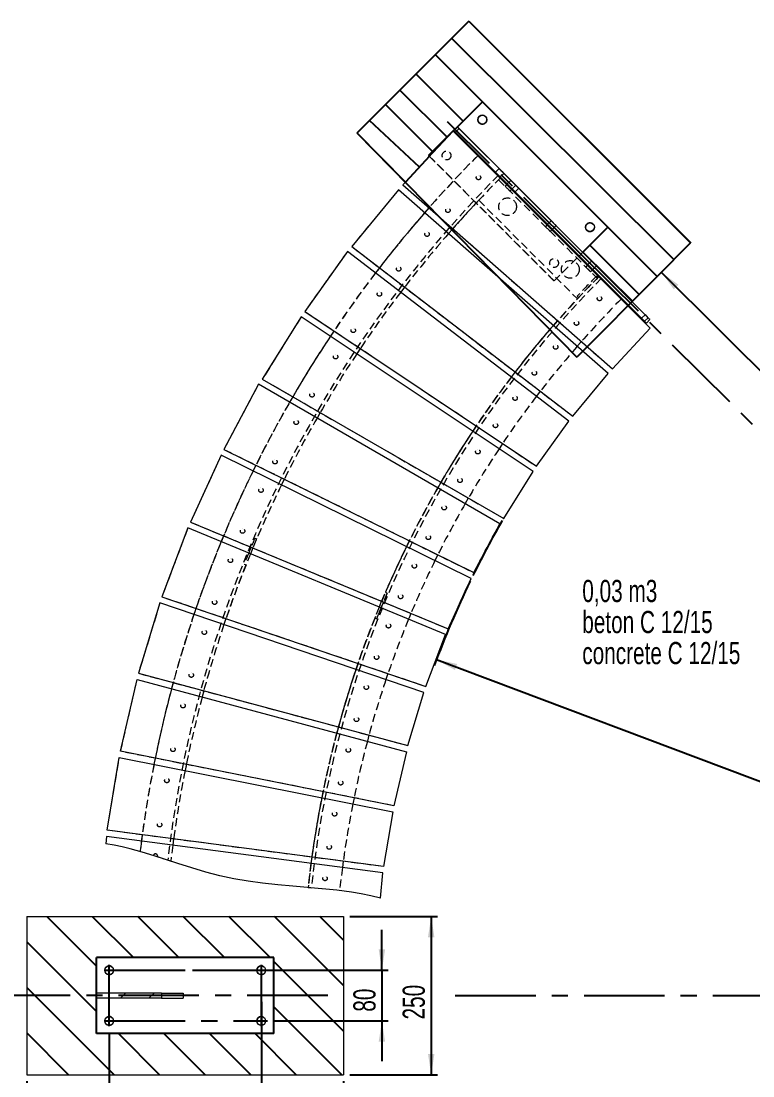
# Model space of a CAD drawing. Header units: millimetres. Extents: x 12 to 400, y 10 to 260.
# Drawn here: x 179.4 to 295, y 93.1 to 259.5 of the extents above; entities that cross this region are included whole.
import ezdxf

# ---------------------------------------------------------------- set-up
doc = ezdxf.new("R2010")
doc.units = ezdxf.units.MM
doc.linetypes.add('CENTERX2', pattern=[20.32, 12.7, -2.54, 2.54, -2.54])
doc.linetypes.add('HIDDEN', pattern=[1.905, 1.27, -0.635])
doc.layers.add('HLADINA1', color=7, linetype='Continuous')
doc.styles.add('SLDTEXTSTYLE0', font='TXT', dxfattribs={"width": 0.7})
doc.dimstyles.new('SLDDIMSTYLE0', dxfattribs={"dimtxt": 3.5, "dimasz": 3.302, "dimexe": 0, "dimexo": 0.0625, "dimgap": 0.875, "dimtad": 1, "dimdec": 0, "dimlfac": 10, "dimrnd": 1e-09, "dimzin": 12, "dimdsep": 46, "dimtxsty": 'SLDTEXTSTYLE0', "dimsah": 1, "dimcen": 0.09, "dimadec": 0, "dimazin": 3, "dimtfac": 1, "dimtofl": 0, "dimtmove": 0, "dimatfit": 3, "dimfxl": 0, "dimfrac": 2, "dimtolj": 1, "dimtzin": 12, "dimarcsym": 0})
doc.dimstyles.new('SLDDIMSTYLE1', dxfattribs={"dimtxt": 3.5, "dimasz": 3.302, "dimexe": 0, "dimexo": 0.0625, "dimgap": 0.875, "dimtad": 1, "dimlfac": 10, "dimrnd": 1e-09, "dimzin": 12, "dimdsep": 46, "dimtxsty": 'SLDTEXTSTYLE0', "dimsah": 1, "dimcen": 0.09, "dimadec": 0, "dimazin": 3, "dimtfac": 1, "dimtmove": 0, "dimatfit": 0, "dimfxl": 0, "dimfrac": 2, "dimtolj": 1, "dimtzin": 12, "dimarcsym": 0})
doc.dimstyles.new('SLDDIMSTYLE2', dxfattribs={"dimtxt": 3.5, "dimasz": 3.302, "dimexe": 0, "dimexo": 0.0625, "dimgap": 0.875, "dimtad": 1, "dimdec": 0, "dimlfac": 10, "dimrnd": 1e-09, "dimzin": 12, "dimdsep": 46, "dimtxsty": 'SLDTEXTSTYLE0', "dimsah": 1, "dimcen": 0, "dimadec": 0, "dimazin": 3, "dimtfac": 1, "dimtofl": 0, "dimtmove": 0, "dimatfit": 3, "dimfxl": 0, "dimfrac": 2, "dimtolj": 1, "dimtzin": 12, "dimarcsym": 0})
doc.dimstyles.new('SLDDIMSTYLE3', dxfattribs={"dimtxt": 3.5, "dimasz": 3.302, "dimexe": 0, "dimexo": 0.0625, "dimgap": 0.875, "dimtad": 1, "dimdec": 4, "dimlfac": 10, "dimzin": 12, "dimdsep": 46, "dimtxsty": 'SLDTEXTSTYLE0', "dimsah": 1, "dimcen": 0.09, "dimadec": 0, "dimazin": 3, "dimtfac": 1, "dimtofl": 0, "dimtmove": 0, "dimatfit": 3, "dimfxl": 0, "dimfrac": 2, "dimtolj": 1, "dimtzin": 12, "dimarcsym": 0})
doc.dimstyles.new('SLDDIMSTYLE4', dxfattribs={"dimtxt": 3.5, "dimasz": 3.302, "dimexe": 0, "dimexo": 0.0625, "dimgap": 0.875, "dimtad": 1, "dimlfac": 10, "dimrnd": 1e-09, "dimzin": 12, "dimdsep": 46, "dimtxsty": 'SLDTEXTSTYLE0', "dimsah": 1, "dimcen": 0.09, "dimadec": 0, "dimazin": 3, "dimtfac": 1, "dimtofl": 0, "dimtmove": 0, "dimatfit": 3, "dimfxl": 0, "dimfrac": 2, "dimtolj": 1, "dimtzin": 12, "dimarcsym": 0})

# ---------------------------------------------------------------- blocks, each defined once
blk = doc.blocks.new('SW_NOTE_4')
at = {"layer": 'HLADINA1', "color": 0, "char_height": 3.5, "attachment_point": 1, "style": 'SLDTEXTSTYLE0'}
for s, insert in [('0,03 m3', (0, 4.51)), ('beton C 12/15', (0, -0.39)), ('concrete C 12/15', (0, -5.29))]:
    blk.add_mtext(s, dxfattribs=dict(at, insert=insert))
blk = doc.blocks.new('_D')
at = {"layer": 'HLADINA1'}
for p, q in [((217.37, 104.74), (217.37, 85.54)), ((193.36, 99.92), (193.36, 85.54)), ((217.37, 86.54), (193.36, 86.54))]:
    blk.add_line(p, q, dxfattribs=at)
for points in [[(193.36, 86.54), (196.66, 86.04), (196.66, 87.05)], [(217.37, 86.54), (214.07, 87.05), (214.07, 86.04)]]:
    blk.add_solid(points, dxfattribs=at)
at = {"layer": 'HLADINA1', "insert": (201.4, 91.06), "char_height": 3.5, "attachment_point": 1, "style": 'SLDTEXTSTYLE0'}
blk.add_mtext('240', dxfattribs=at)
blk = doc.blocks.new('_D_1')
at = {"layer": 'HLADINA1'}
for p, q in [((236.4, 109.74), (236.4, 116.09)), ((206.5, 109.74), (237.4, 109.74)), ((236.4, 109.74), (236.4, 101.74)), ((219.34, 101.74), (237.4, 101.74)), ((236.4, 101.74), (236.4, 95.39))]:
    blk.add_line(p, q, dxfattribs=at)
for points in [[(236.4, 109.74), (236.91, 113.04), (235.89, 113.04)], [(236.4, 101.74), (235.89, 98.44), (236.91, 98.44)]]:
    blk.add_solid(points, dxfattribs=at)
at = {"layer": 'HLADINA1', "insert": (231.89, 103.19), "char_height": 3.5, "attachment_point": 1, "rotation": 90, "style": 'SLDTEXTSTYLE0'}
blk.add_mtext('80', dxfattribs=at)
blk = doc.blocks.new('_D_2')
at = {"layer": 'HLADINA1'}
blk.add_line((245.02, 158.76), (385.71, 105.74), dxfattribs=at)
blk.add_arc((385.71, 105.74), 150.35, 154.2179, 159.7339, dxfattribs=at)
blk.add_solid([(245.02, 158.76), (247.93, 157.12), (248.29, 158.07)], dxfattribs=at)
at = {"layer": 'HLADINA1', "insert": (303.25, 141.63), "char_height": 3.5, "attachment_point": 1, "rotation": 339.3528, "style": 'SLDTEXTSTYLE0'}
blk.add_mtext('R1503', dxfattribs=at)
blk = doc.blocks.new('_D_3')
at = {"layer": 'HLADINA1'}
blk.add_arc((385.71, 105.74), 50.07, 135.2117, 180, dxfattribs=at)
for points in [[(350.17, 141.02), (347.55, 138.94), (348.3, 138.25)], [(335.64, 105.74), (336.26, 109.02), (335.24, 109.06)]]:
    blk.add_solid(points, dxfattribs=at)
at = {"layer": 'HLADINA1', "insert": (331.68, 114.3), "char_height": 3.5, "attachment_point": 1, "rotation": 77.1422, "style": 'SLDTEXTSTYLE0'}
blk.add_mtext('45°', dxfattribs=at)
blk = doc.blocks.new('_D_4')
at = {"layer": 'HLADINA1'}
for p, q in [((385.71, 104.74), (385.71, 78.97)), ((230.35, 92.24), (230.35, 78.97)), ((385.71, 79.97), (230.35, 79.97))]:
    blk.add_line(p, q, dxfattribs=at)
for points in [[(230.35, 79.97), (233.65, 79.46), (233.65, 80.48)], [(385.71, 79.97), (382.41, 80.48), (382.41, 79.46)]]:
    blk.add_solid(points, dxfattribs=at)
at = {"layer": 'HLADINA1', "insert": (302.44, 84.48), "char_height": 3.5, "attachment_point": 1, "style": 'SLDTEXTSTYLE0'}
blk.add_mtext('1554', dxfattribs=at)
blk = doc.blocks.new('_D_5')
at = {"layer": 'HLADINA1'}
for p, q in [((390.39, 110.44), (280.5, 219.89)), ((386.42, 106.45), (391.1, 111.15))]:
    blk.add_line(p, q, dxfattribs=at)
for points in [[(280.5, 219.89), (282.48, 217.2), (283.2, 217.92)], [(390.39, 110.44), (388.41, 113.13), (387.7, 112.41)]]:
    blk.add_solid(points, dxfattribs=at)
at = {"layer": 'HLADINA1', "insert": (336.73, 170.26), "char_height": 3.5, "attachment_point": 1, "rotation": 315.1169, "style": 'SLDTEXTSTYLE0'}
blk.add_mtext('1554', dxfattribs=at)
blk = doc.blocks.new('_D_6')
at = {"layer": 'HLADINA1'}
for p, q in [((180.35, 92.24), (180.35, 78.97)), ((230.35, 92.24), (230.35, 78.97)), ((180.35, 79.97), (230.35, 79.97))]:
    blk.add_line(p, q, dxfattribs=at)
for points in [[(180.35, 79.97), (183.65, 79.46), (183.65, 80.48)], [(230.35, 79.97), (227.05, 80.48), (227.05, 79.46)]]:
    blk.add_solid(points, dxfattribs=at)
at = {"layer": 'HLADINA1', "insert": (201.58, 84.48), "char_height": 3.5, "attachment_point": 1, "style": 'SLDTEXTSTYLE0'}
blk.add_mtext('500', dxfattribs=at)
blk = doc.blocks.new('_D_7')
at = {"layer": 'HLADINA1'}
for p, q in [((231.35, 118.24), (245.18, 118.24)), ((244.18, 118.24), (244.18, 93.24)), ((231.35, 93.24), (245.18, 93.24))]:
    blk.add_line(p, q, dxfattribs=at)
for points in [[(244.18, 118.24), (243.67, 114.94), (244.69, 114.94)], [(244.18, 93.24), (244.69, 96.54), (243.67, 96.54)]]:
    blk.add_solid(points, dxfattribs=at)
at = {"layer": 'HLADINA1', "insert": (239.67, 101.97), "char_height": 3.5, "attachment_point": 1, "rotation": 90, "style": 'SLDTEXTSTYLE0'}
blk.add_mtext('250', dxfattribs=at)

msp = doc.modelspace()

# ---------------------------------------------------------------- hatches: boundary and pattern name
at = {"linetype": 'Continuous', "lineweight": 0}
h = msp.add_hatch(dxfattribs=at)
h.set_pattern_fill('ANSI31', style=0)
h.paths.add_polyline_path([(201.614636, 106.14056), (191.348173, 106.14056), (191.348173, 105.34056), (201.614636, 105.34056)], flags=0)
at = {"layer": 'HLADINA1'}
h = msp.add_hatch(dxfattribs=at)
h.set_pattern_fill('ANSI31', color=256, scale=1.6, angle=90, style=0)
h.paths.add_polyline_path([(230.348351, 118.24056), (180.348351, 118.24056), (180.348351, 93.24056), (230.348351, 93.24056)], flags=0)
h.paths.add_polyline_path([(219.348347, 99.74056), (191.348347, 99.74056), (191.348347, 111.74056), (219.348347, 111.74056)], flags=0)

# ---------------------------------------------------------------- linework, layer by layer
at = {"color": 7, "linetype": 'HIDDEN', "lineweight": 0}
for p, q in [((252.263164, 246.805602), (243.778033, 238.320169)), ((251.995338, 243.330458), (251.995341, 243.330456)), ((252.531087, 244.623892), (252.531083, 244.623894)), ((247.630674, 242.173953), (239.693728, 233.673166)), ((247.631175, 242.173453), (247.616492, 242.15877)), ((247.737522, 242.280137), (247.737757, 242.280039)), ((248.303433, 242.845735), (247.737688, 242.27997)), ((248.303433, 242.845735), (247.737757, 242.280039)), ((247.737757, 242.280039), (257.427692, 232.590449)), ((243.77803, 238.320171), (243.778033, 238.320169)), ((243.778033, 238.320169), (263.577375, 218.521532)), ((243.909632, 238.188573), (263.577372, 218.521533)), ((246.874333, 238.966938), (246.874329, 238.966939)), ((251.626695, 238.391105), (270.718968, 219.299511)), ((251.626695, 238.391105), (251.626697, 238.391105)), ((251.626697, 238.391105), (270.71897, 219.299511)), ((246.338584, 237.673503), (246.338588, 237.673501)), ((251.644816, 235.192249), (251.644815, 235.192249)), ((254.89279, 236.256501), (254.327115, 235.690805)), ((254.897439, 236.251852), (254.331764, 235.686157)), ((254.331764, 235.686157), (257.427692, 232.590449)), ((254.808741, 234.50208), (255.162288, 234.85564)), ((254.808751, 234.50208), (255.162298, 234.85564)), ((254.812564, 235.213014), (255.166884, 234.860228)), ((254.812564, 235.213014), (254.812575, 235.213014)), ((254.812575, 235.213014), (255.166894, 234.860228)), ((255.652633, 235.496681), (255.086958, 234.930986)), ((255.086958, 234.930986), (277.383831, 212.634897)), ((255.162288, 234.85564), (255.162298, 234.85564)), ((255.162298, 234.85564), (270.718924, 219.299567)), ((255.166884, 234.860228), (255.166894, 234.860228)), ((239.693722, 233.673166), (239.693728, 233.673166)), ((239.693728, 233.673166), (272.77471, 204.661923)), ((251.644815, 234.492249), (251.644816, 234.492249)), ((254.808741, 234.50208), (270.365367, 218.946008)), ((254.808741, 234.50208), (254.808751, 234.50208)), ((254.808751, 234.50208), (270.365377, 218.946008)), ((256.187616, 233.830353), (255.834069, 233.476794)), ((256.753291, 234.396049), (256.187616, 233.830353)), ((256.965447, 233.05255), (257.531123, 233.618245)), ((257.99331, 233.156087), (257.427692, 232.590449)), ((239.034382, 232.921326), (231.642299, 223.942706)), ((256.236999, 231.64079), (256.236998, 231.64079)), ((256.6119, 232.69899), (256.965447, 233.05255)), ((246.817702, 230.017854), (246.8177, 230.017854)), ((251.68287, 231.26399), (267.2472, 215.700214)), ((251.68287, 231.26399), (251.682871, 231.26399)), ((251.682871, 231.26399), (267.247201, 215.700214)), ((246.8177, 229.317854), (246.817702, 229.317854)), ((256.236998, 228.84079), (256.236999, 228.84079)), ((262.55169, 227.466505), (262.198143, 227.112946)), ((263.117366, 228.032201), (262.55169, 227.466505)), ((262.975975, 226.335142), (263.329522, 226.688702)), ((263.329522, 226.688702), (263.895197, 227.254397)), ((269.501951, 227.653632), (269.501948, 227.653633)), ((243.527783, 226.252683), (243.527781, 226.252683)), ((243.527781, 225.552683), (243.527783, 225.552683)), ((268.966202, 226.360197), (268.966206, 226.360196)), ((230.993481, 223.180089), (224.234012, 213.716048)), ((231.642294, 223.942706), (231.642299, 223.942706)), ((231.642299, 223.942706), (266.550266, 197.156881)), ((263.577372, 218.521533), (268.102715, 223.047037)), ((263.577375, 218.521532), (268.102718, 223.047035)), ((263.845198, 221.996677), (263.845194, 221.996678)), ((266.13808, 221.740062), (266.138078, 221.740062)), ((269.48144, 221.668353), (268.915765, 221.102658)), ((239.048464, 220.776382), (239.048462, 220.776382)), ((239.048462, 220.076382), (239.048464, 220.076382)), ((263.309449, 220.703242), (263.309452, 220.703241)), ((268.915765, 221.102658), (268.562217, 220.749098)), ((269.340049, 219.971294), (269.693596, 220.324854)), ((269.693596, 220.324854), (270.259271, 220.89055)), ((263.577372, 218.521533), (263.577375, 218.521532)), ((266.138078, 218.940062), (266.13808, 218.940062)), ((270.295427, 219.298781), (270.507565, 219.086651)), ((270.295427, 219.298781), (270.295428, 219.298781)), ((270.295428, 219.298781), (270.507566, 219.086651)), ((270.365367, 218.946008), (270.718914, 219.299567)), ((270.365367, 218.946008), (270.365377, 218.946008)), ((270.365377, 218.946008), (270.718924, 219.299567)), ((270.61236, 219.192267), (270.507565, 219.086651)), ((270.507565, 219.086651), (270.507566, 219.086651)), ((270.718914, 219.299567), (270.718924, 219.299567)), ((270.718968, 219.299511), (274.254576, 215.764029)), ((270.718968, 219.299511), (270.71897, 219.299511)), ((270.71897, 219.299511), (274.254578, 215.764029)), ((271.075409, 218.948856), (270.720978, 219.30153)), ((270.720989, 219.30153), (270.720978, 219.30153)), ((271.075419, 218.948856), (270.720989, 219.30153)), ((271.075419, 218.948856), (271.075409, 218.948856)), ((236.004656, 216.809615), (236.004655, 216.809615)), ((236.004655, 216.109615), (236.004656, 216.109615)), ((267.240165, 216.131505), (267.452407, 215.919271)), ((267.240165, 216.131505), (267.240166, 216.131505)), ((267.2472, 215.700214), (267.247201, 215.700214)), ((267.452407, 215.919271), (267.452409, 215.919271)), ((270.739416, 216.09762), (270.739415, 216.09762)), ((270.739415, 215.39762), (270.739416, 215.39762)), ((274.254576, 215.764029), (274.254578, 215.764029)), ((224.234007, 213.716048), (224.234012, 213.716048)), ((224.234012, 213.716048), (260.818708, 189.270935)), ((277.949507, 213.200592), (277.383831, 212.634897)), ((223.678442, 212.884578), (217.521545, 203.017911)), ((267.118993, 212.214099), (267.118992, 212.214099)), ((267.118992, 211.514099), (267.118993, 211.514099)), ((231.874289, 211.065555), (231.874288, 211.065555)), ((231.874288, 210.365555), (231.874289, 210.365555)), ((263.830234, 208.44791), (263.830233, 208.44791)), ((229.088907, 206.913239), (229.088906, 206.913239)), ((263.830233, 207.74791), (263.830234, 207.74791)), ((229.088906, 206.213239), (229.088907, 206.213239)), ((260.470815, 204.338434), (260.470813, 204.338434)), ((260.470813, 203.638434), (260.470815, 203.638434)), ((216.9224, 202.209127), (211.456065, 191.943764)), ((217.521539, 203.017911), (217.521545, 203.017911)), ((217.521545, 203.017911), (255.62712, 181.017647)), ((225.370241, 200.894088), (225.37024, 200.894088)), ((225.37024, 200.194088), (225.370241, 200.194088)), ((257.427007, 200.371667), (257.427006, 200.371667)), ((257.427006, 199.671667), (257.427007, 199.671667)), ((222.870241, 196.563961), (222.87024, 196.563961)), ((222.87024, 195.863961), (222.870241, 195.863961)), ((254.32704, 196.063106), (254.327039, 196.063106)), ((254.327039, 195.363106), (254.32704, 195.363106)), ((211.456059, 191.943764), (211.456065, 191.943764)), ((211.456065, 191.943764), (250.918501, 172.483044)), ((251.540374, 191.911648), (251.540373, 191.911648)), ((211.013776, 191.046891), (206.19741, 180.460998)), ((219.516836, 190.333926), (219.516835, 190.333926)), ((251.540373, 191.211648), (251.540374, 191.211648)), ((219.516835, 189.633926), (219.516836, 189.633926)), ((248.726216, 187.409459), (248.726214, 187.409459)), ((248.726214, 186.709459), (248.726216, 186.709459)), ((217.313517, 185.845557), (217.313515, 185.845557)), ((217.313515, 185.145557), (217.313517, 185.145557)), ((246.22626, 183.079408), (246.226258, 183.079408)), ((246.226258, 182.379408), (246.22626, 182.379408)), ((206.197405, 180.460998), (206.19741, 180.460998)), ((206.19741, 180.460998), (246.848598, 163.622725)), ((205.764506, 179.557921), (201.684835, 168.66688)), ((214.404198, 179.396523), (214.404196, 179.396523)), ((214.404196, 178.696523), (214.404198, 178.696523)), ((243.734329, 178.391181), (243.734328, 178.391181)), ((216.354654, 177.913899), (216.631838, 177.799086)), ((216.354654, 177.913899), (216.354655, 177.913899)), ((216.354655, 177.913899), (216.631839, 177.799086)), ((216.631838, 177.799086), (216.631839, 177.799086)), ((243.734328, 177.691181), (243.734329, 177.691181)), ((212.49078, 174.777126), (212.490779, 174.777126)), ((212.490779, 174.077126), (212.49078, 174.077126)), ((214.670847, 173.848829), (214.94803, 173.734016)), ((214.670847, 173.848829), (214.670848, 173.848829)), ((214.94803, 173.734016), (214.948032, 173.734016)), ((241.532393, 173.902128), (241.532392, 173.902128)), ((241.532392, 173.202128), (241.532393, 173.202128)), ((201.684829, 168.66688), (201.684835, 168.66688)), ((201.684835, 168.66688), (243.349798, 154.52353)), ((209.987824, 168.159771), (209.987823, 168.159771)), ((236.958857, 169.379359), (237.236047, 169.264543)), ((236.958857, 169.379359), (236.958858, 169.379359)), ((236.958858, 169.379359), (237.236048, 169.264543)), ((237.236047, 169.264543), (237.236048, 169.264543)), ((239.351054, 169.063197), (239.351052, 169.063197)), ((239.351052, 168.363197), (239.351054, 168.363197)), ((201.363395, 167.719949), (197.96997, 156.595959)), ((209.987823, 167.459771), (209.987824, 167.459771)), ((235.27505, 165.314289), (235.55224, 165.199473)), ((235.27505, 165.314289), (235.275051, 165.314289)), ((235.275051, 165.314289), (235.552241, 165.199473)), ((235.55224, 165.199473), (235.552241, 165.199473)), ((208.37205, 163.428032), (208.372049, 163.428032)), ((237.437637, 164.443799), (237.437635, 164.443799)), ((237.437635, 163.743799), (237.437637, 163.743799)), ((208.372049, 162.728032), (208.37205, 162.728032)), ((235.558436, 159.479718), (235.558434, 159.479718)), ((235.558434, 158.779718), (235.558436, 158.779718)), ((197.969965, 156.595959), (197.96997, 156.595959)), ((197.96997, 156.595959), (240.471217, 145.207784)), ((206.30445, 156.660431), (206.304449, 156.660431)), ((195.145607, 144.284212), (197.76881, 155.614583)), ((206.304449, 155.960431), (206.30445, 155.960431)), ((233.9412, 154.748475), (233.941199, 154.748475)), ((233.941199, 154.048475), (233.9412, 154.048475)), ((205.010388, 151.830927), (205.010387, 151.830927)), ((205.010387, 151.130927), (205.010388, 151.130927)), ((232.388184, 149.671337), (232.388182, 149.671337)), ((232.388182, 148.971337), (232.388184, 148.971337)), ((203.417182, 144.936212), (203.417181, 144.936212)), ((231.094111, 144.841793), (231.09411, 144.841793)), ((193.038095, 131.831673), (194.950516, 143.303427)), ((195.145607, 144.284212), (195.145601, 144.284212)), ((238.300198, 135.70023), (195.145607, 144.284212)), ((203.417181, 144.236212), (203.417182, 144.236212)), ((231.09411, 144.141793), (231.094111, 144.141793)), ((202.450614, 140.030518), (202.450613, 140.030518)), ((202.450613, 139.330518), (202.450614, 139.330518)), ((229.900494, 139.668354), (229.900492, 139.668354)), ((229.900492, 138.968354), (229.900494, 138.968354)), ((228.935439, 134.762359), (228.935438, 134.762359)), ((228.935438, 134.062359), (228.935439, 134.062359)), ((193.038095, 131.831673), (193.038089, 131.831673)), ((236.662192, 126.088451), (193.038095, 131.831673)), ((201.30956, 133.048243), (201.309559, 133.048243)), ((201.309559, 132.348243), (201.30956, 132.348243)), ((192.928389, 130.837487), (192.815105, 129.668566)), ((198.434148, 130.11264), (198.225806, 128.462348)), ((192.815105, 129.668566), (192.8151, 129.668567)), ((198.225808, 128.462348), (198.225806, 128.462348)), ((203.391374, 129.460009), (203.080301, 126.944882)), ((203.391375, 129.460009), (203.080302, 126.944881)), ((203.391386, 129.460007), (203.080312, 126.944878)), ((228.080834, 129.523738), (228.080833, 129.523738)), ((228.080833, 128.823738), (228.080834, 128.823738)), ((200.3188, 127.831398), (200.318798, 127.831398)), ((200.656929, 128.091019), (200.656928, 128.091019)), ((203.080301, 126.944882), (200.985629, 127.620788)), ((200.985629, 127.620788), (200.98563, 127.620788)), ((202.59532, 127.102357), (202.59531, 127.10236)), ((203.080302, 126.944881), (203.080301, 126.944882)), ((203.080312, 126.944878), (203.080304, 126.94488)), ((227.428203, 124.566514), (227.428202, 124.566514)), ((227.428202, 123.866514), (227.428203, 123.866514)), ((224.75312, 122.791502), (224.753119, 122.791502)), ((224.75312, 122.791502), (225.251404, 122.748833)), ((224.753131, 122.791501), (224.753122, 122.791501)), ((225.251415, 122.748832), (225.251404, 122.748833)), ((229.729673, 122.305773), (229.729671, 122.305773)), ((180.348484, 118.24056), (180.348484, 93.24056)), ((180.348521, 118.24056), (180.348521, 93.24056)), ((191.348347, 111.74056), (191.348351, 111.74056)), ((191.348351, 111.74056), (191.348351, 99.74056)), ((193.348351, 110.44056), (193.348347, 110.44056)), ((217.348351, 110.44056), (217.348347, 110.44056)), ((193.348347, 109.04056), (193.348351, 109.04056)), ((217.348347, 109.04056), (217.348351, 109.04056)), ((191.348347, 106.14056), (191.348347, 105.34056)), ((193.348351, 102.44056), (193.348347, 102.44056)), ((217.348351, 102.44056), (217.348347, 102.44056)), ((193.348347, 101.04056), (193.348351, 101.04056)), ((217.348347, 101.04056), (217.348351, 101.04056))]:
    msp.add_line(p, q, dxfattribs=at)
at = {"color": 7, "linetype": 'Continuous', "lineweight": 15}
for p, q in [((252.26316, 246.805603), (248.303433, 242.845735)), ((272.062502, 227.006965), (252.26316, 246.805603)), ((252.26316, 246.805603), (252.263164, 246.805602)), ((272.062506, 227.006964), (252.263164, 246.805602)), ((247.630668, 242.173953), (239.693722, 233.673166)), ((247.616492, 242.15877), (243.77803, 238.320171)), ((278.74374, 211.060881), (247.630668, 242.173953)), ((247.630668, 242.173953), (247.630674, 242.173953)), ((278.743746, 211.060881), (247.630674, 242.173953)), ((247.737688, 242.27997), (247.631175, 242.173453)), ((248.303197, 242.845832), (247.737522, 242.280137)), ((248.586044, 242.562995), (248.020368, 241.997299)), ((248.020368, 241.997299), (277.860805, 212.157924)), ((248.303197, 242.845832), (248.303433, 242.845735)), ((248.303433, 242.845735), (257.993367, 233.156145)), ((248.586044, 242.562995), (278.426481, 212.723619)), ((243.77803, 238.320171), (243.909632, 238.188573)), ((251.626695, 238.391105), (251.52038, 238.284247)), ((254.897439, 236.251852), (257.993367, 233.156145)), ((255.652633, 235.496681), (277.949507, 213.200592)), ((239.693722, 233.673166), (272.774704, 204.661923)), ((257.993367, 233.156145), (257.99331, 233.156087)), ((239.034377, 232.921326), (231.642294, 223.942706)), ((272.115358, 203.910084), (239.034377, 232.921326)), ((239.034377, 232.921326), (239.034382, 232.921326)), ((272.115364, 203.910084), (239.034382, 232.921326)), ((243.817537, 230.056677), (243.158281, 229.304764)), ((247.576749, 226.759937), (246.917495, 226.008021)), ((247.576748, 226.759937), (246.917495, 226.008022)), ((247.576755, 226.759931), (246.917501, 226.008016)), ((268.102715, 223.047037), (272.062502, 227.006965)), ((268.102718, 223.047035), (272.062506, 227.006964)), ((272.062502, 227.006965), (272.062506, 227.006964)), ((230.993476, 223.180089), (224.234007, 213.716048)), ((265.901442, 196.394265), (230.993476, 223.180089)), ((230.993476, 223.180089), (230.993481, 223.180089)), ((265.901447, 196.394265), (230.993481, 223.180089)), ((231.642294, 223.942706), (266.55026, 197.156881)), ((236.0086, 220.592321), (235.399796, 219.799005)), ((270.718968, 219.299511), (270.61236, 219.192267)), ((239.975382, 217.548503), (239.366577, 216.755187)), ((239.975383, 217.548502), (239.366577, 216.755186)), ((239.975389, 217.548497), (239.366584, 216.755181)), ((274.254576, 215.764029), (274.147915, 215.656712)), ((274.254578, 215.764029), (274.147916, 215.656711)), ((224.234007, 213.716048), (260.818703, 189.270935)), ((223.678436, 212.884578), (217.521539, 203.017911)), ((260.263132, 188.439466), (223.678436, 212.884578)), ((223.678436, 212.884578), (223.678442, 212.884578)), ((260.263138, 188.439466), (223.678442, 212.884578)), ((278.426481, 212.723619), (277.860805, 212.157924)), ((278.709329, 212.440782), (278.143654, 211.875086)), ((278.143654, 211.875086), (278.143675, 211.875078)), ((278.70935, 212.440773), (278.143675, 211.875078)), ((278.709329, 212.440782), (278.70935, 212.440773)), ((272.774704, 204.661923), (278.74374, 211.060881)), ((272.77471, 204.661923), (278.743746, 211.060881)), ((278.74374, 211.060881), (278.743746, 211.060881)), ((257.429232, 204.155692), (256.820421, 203.362381)), ((266.55026, 197.156881), (272.115358, 203.910084)), ((266.550266, 197.156881), (272.115364, 203.910084)), ((272.115358, 203.910084), (272.115364, 203.910084)), ((272.774704, 204.661923), (272.77471, 204.661923)), ((216.922395, 202.209127), (211.456059, 191.943764)), ((255.02797, 180.208863), (216.922395, 202.209127)), ((216.922395, 202.209127), (216.9224, 202.209127)), ((255.027976, 180.208863), (216.9224, 202.209127)), ((217.521539, 203.017911), (255.627114, 181.017647)), ((222.326477, 200.243779), (221.826103, 199.377973)), ((261.39602, 201.111869), (260.787207, 200.31856)), ((261.396021, 201.111868), (260.787208, 200.318559)), ((226.656625, 197.743767), (226.156241, 196.877967)), ((226.656626, 197.743766), (226.156242, 196.877966)), ((226.656634, 197.743762), (226.15625, 196.877961)), ((266.55026, 197.156881), (266.550266, 197.156881)), ((260.818703, 189.270935), (265.901442, 196.394265)), ((260.818708, 189.270935), (265.901447, 196.394265)), ((265.901442, 196.394265), (265.901447, 196.394265)), ((211.456059, 191.943764), (250.918496, 172.483044)), ((211.013771, 191.046891), (206.197405, 180.460998)), ((250.476207, 171.586171), (211.013771, 191.046891)), ((211.013771, 191.046891), (211.013776, 191.046891)), ((250.476213, 171.586171), (211.013776, 191.046891)), ((216.512588, 189.45016), (216.069708, 188.553581)), ((255.627114, 181.017647), (260.263132, 188.439466)), ((255.62712, 181.017647), (260.263138, 188.439466)), ((260.263132, 188.439466), (260.263138, 188.439466)), ((260.818703, 189.270935), (260.818708, 189.270935)), ((220.996978, 187.238703), (220.554082, 186.342133)), ((220.996987, 187.238699), (220.55409, 186.342129)), ((206.197405, 180.460998), (246.848592, 163.622725)), ((250.918496, 172.483044), (255.02797, 180.208863)), ((250.918501, 172.483044), (255.027976, 180.208863)), ((255.02797, 180.208863), (255.027976, 180.208863)), ((255.627114, 181.017647), (255.62712, 181.017647)), ((205.764501, 179.557921), (201.684829, 168.66688)), ((246.415688, 162.719648), (205.764501, 179.557921)), ((205.764501, 179.557921), (205.764506, 179.557921)), ((246.415694, 162.719648), (205.764506, 179.557921)), ((211.414353, 178.300068), (211.030854, 177.376528)), ((240.728308, 177.508288), (240.285328, 176.611759)), ((245.212706, 175.296828), (244.769705, 174.400309)), ((245.212707, 175.296827), (244.769706, 174.400309)), ((246.848592, 163.622725), (250.476207, 171.586171)), ((246.848598, 163.622725), (250.476213, 171.586171)), ((250.476207, 171.586171), (250.476213, 171.586171)), ((250.918496, 172.483044), (250.918501, 172.483044)), ((201.684829, 168.66688), (243.349793, 154.52353)), ((201.36339, 167.719949), (197.969965, 156.595959)), ((243.028353, 153.5766), (201.36339, 167.719949)), ((201.36339, 167.719949), (201.363395, 167.719949)), ((243.028359, 153.5766), (201.363395, 167.719949)), ((211.789333, 165.236863), (211.466802, 164.290305)), ((211.789334, 165.236862), (211.466803, 164.290305)), ((211.789344, 165.236859), (211.466813, 164.290301)), ((246.848592, 163.622725), (246.848598, 163.622725)), ((243.349793, 154.52353), (246.415688, 162.719648)), ((243.349798, 154.52353), (246.415694, 162.719648)), ((246.415688, 162.719648), (246.415694, 162.719648)), ((232.621975, 158.165134), (232.299294, 157.218627)), ((197.969965, 156.595959), (240.471211, 145.207784)), ((237.356673, 156.55792), (237.033953, 155.611427)), ((237.356674, 156.55792), (237.033954, 155.611426)), ((195.145601, 144.284212), (197.768804, 155.614583)), ((197.768804, 155.614583), (240.270051, 144.226409)), ((197.76881, 155.614583), (197.768804, 155.614583)), ((197.76881, 155.614583), (240.270056, 144.226409)), ((203.4505, 155.127454), (203.190371, 154.16188)), ((208.28017, 153.833348), (208.020005, 152.867784)), ((208.280171, 153.833347), (208.020006, 152.867784)), ((208.280181, 153.833345), (208.020016, 152.867781)), ((240.471211, 145.207784), (243.028353, 153.5766)), ((240.471217, 145.207784), (243.028359, 153.5766)), ((243.028353, 153.5766), (243.028359, 153.5766)), ((243.349793, 154.52353), (243.349798, 154.52353)), ((229.530743, 148.139274), (229.270394, 147.173759)), ((234.360427, 146.845164), (234.100029, 145.879662)), ((234.360428, 146.845163), (234.100031, 145.879662)), ((240.471211, 145.207784), (240.471217, 145.207784)), ((193.038089, 131.831673), (194.950511, 143.303427)), ((194.950511, 143.303427), (238.105102, 134.719445)), ((194.950516, 143.303427), (194.950511, 143.303427)), ((194.950516, 143.303427), (238.105108, 134.719445)), ((238.300192, 135.70023), (195.145601, 144.284212)), ((200.616588, 143.195965), (200.419964, 142.215486)), ((240.270051, 144.226409), (238.300192, 135.70023)), ((240.270056, 144.226409), (238.300198, 135.70023)), ((240.270056, 144.226409), (240.270051, 144.226409)), ((238.300198, 135.70023), (238.300192, 135.70023)), ((238.105102, 134.719445), (236.662187, 126.088451)), ((238.105108, 134.719445), (236.662192, 126.088451)), ((238.105108, 134.719445), (238.105102, 134.719445)), ((236.662187, 126.088451), (193.038089, 131.831673)), ((192.928384, 130.837487), (192.8151, 129.668567)), ((236.552481, 125.094266), (192.928384, 130.837487)), ((192.928384, 130.837487), (192.928389, 130.837487)), ((236.552487, 125.094266), (192.928389, 130.837487)), ((225.335741, 127.579606), (225.203171, 126.588431)), ((230.293033, 126.926966), (230.160399, 125.9358)), ((230.293034, 126.926966), (230.1604, 125.9358)), ((236.170446, 121.133317), (236.552481, 125.094266)), ((236.170452, 121.133315), (236.552487, 125.094266)), ((236.552481, 125.094266), (236.552487, 125.094266)), ((236.662192, 126.088451), (236.662187, 126.088451)), ((236.170446, 121.133317), (236.170452, 121.133315)), ((180.348351, 118.24056), (180.348351, 93.24056)), ((180.348351, 118.24056), (230.348351, 118.24056)), ((230.348351, 118.24056), (230.348351, 93.24056)), ((230.348351, 118.24056), (230.348484, 118.24056)), ((230.348484, 118.24056), (230.348484, 93.24056)), ((230.348484, 118.24056), (230.348521, 118.24056)), ((230.348521, 118.24056), (230.348521, 93.24056)), ((191.348347, 111.74056), (191.348347, 106.14056)), ((219.348347, 111.74056), (191.348347, 111.74056)), ((219.348347, 99.74056), (219.348347, 111.74056)), ((219.348347, 111.74056), (219.348351, 111.74056)), ((219.348351, 99.74056), (219.348351, 111.74056)), ((191.348173, 106.14056), (191.348173, 105.34056)), ((201.614636, 106.14056), (191.348173, 106.14056)), ((201.614636, 105.34056), (191.348173, 105.34056)), ((191.348347, 105.34056), (191.348347, 99.74056)), ((201.614636, 106.14056), (201.614636, 105.34056)), ((201.614636, 106.14056), (205.05174, 106.14056)), ((201.614636, 105.34056), (205.05174, 105.34056)), ((205.05174, 106.14056), (205.05174, 105.34056)), ((191.348347, 99.74056), (219.348347, 99.74056)), ((219.348347, 99.74056), (219.348351, 99.74056)), ((180.348351, 93.24056), (230.348351, 93.24056)), ((230.348351, 93.24056), (230.348484, 93.24056)), ((230.348484, 93.24056), (230.348521, 93.24056))]:
    msp.add_line(p, q, dxfattribs=at)
at = {"color": 7, "linetype": 'Continuous', "lineweight": 15, "flags": 128}
for points in [[(247.737522, 242.280137), (247.742956, 242.274702), (247.759051, 242.258607), (247.785189, 242.23247), (247.820365, 242.197296), (247.863226, 242.154435), (247.912127, 242.105537), (247.965187, 242.052478), (248.020368, 241.997299)], [(248.303197, 242.845832), (248.308631, 242.840398), (248.324727, 242.824303), (248.350865, 242.798166), (248.38604, 242.762991), (248.428902, 242.720131), (248.477802, 242.671232), (248.530863, 242.618174), (248.586044, 242.562995)], [(254.897439, 236.251852), (254.894857, 236.254434), (254.917994, 236.231297), (254.966149, 236.183143), (255.037857, 236.111437), (255.13094, 236.018357), (255.242569, 235.906732), (255.369353, 235.779952), (255.50744, 235.64187), (255.652633, 235.496681)], [(256.753291, 234.396049), (256.766543, 234.382798), (256.805395, 234.343946), (256.8672, 234.282143), (256.947747, 234.201599), (257.041546, 234.107803), (257.142205, 234.007148), (257.242863, 233.906493), (257.336663, 233.812697), (257.41721, 233.732153), (257.479017, 233.670349), (257.51787, 233.631497), (257.531123, 233.618245), (257.517871, 233.631496), (257.479019, 233.670348), (257.417214, 233.732151), (257.336667, 233.812695), (257.242868, 233.906491), (257.14221, 234.007146), (257.041551, 234.107801), (256.947751, 234.201597), (256.867204, 234.282141), (256.805398, 234.343945), (256.766544, 234.382797), (256.753291, 234.396049)], [(263.117366, 228.032201), (263.130617, 228.01895), (263.169469, 227.980098), (263.231275, 227.918295), (263.311821, 227.837751), (263.40562, 227.743955), (263.506279, 227.6433), (263.606938, 227.542645), (263.700737, 227.448849), (263.781284, 227.368305), (263.843091, 227.306501), (263.881944, 227.267649), (263.895197, 227.254397), (263.881946, 227.267649), (263.843093, 227.3065), (263.781288, 227.368303), (263.700741, 227.448847), (263.606943, 227.542643), (263.506284, 227.643298), (263.405625, 227.743953), (263.311826, 227.837749), (263.231278, 227.918293), (263.169472, 227.980097), (263.130618, 228.018949), (263.117366, 228.032201)], [(269.48144, 221.668353), (269.494691, 221.655102), (269.533544, 221.616251), (269.595349, 221.554447), (269.675896, 221.473903), (269.769694, 221.380108), (269.870353, 221.279452), (269.971012, 221.178797), (270.064811, 221.085001), (270.145359, 221.004457), (270.207165, 220.942653), (270.246019, 220.903801), (270.259271, 220.89055), (270.24602, 220.903801), (270.207168, 220.942652), (270.145362, 221.004455), (270.064816, 221.085), (269.971017, 221.178795), (269.870358, 221.27945), (269.769699, 221.380106), (269.6759, 221.473901), (269.595352, 221.554446), (269.533546, 221.61625), (269.494693, 221.655101), (269.48144, 221.668353)], [(270.718968, 219.299511), (270.692521, 219.272925), (270.66608, 219.246333), (270.639646, 219.219735), (270.613217, 219.19313), (270.61236, 219.192267)], [(278.70935, 212.440773), (278.695142, 212.454981), (278.652992, 212.49713), (278.584311, 212.565809), (278.4914, 212.658717), (278.37737, 212.772743), (278.246041, 212.904069), (278.101809, 213.048295), (277.949507, 213.200592)], [(264.117288, 212.254273), (264.088787, 212.221959), (263.458047, 211.502347)], [(277.860805, 212.157924), (277.915986, 212.102745), (277.969046, 212.049687), (278.017947, 212.000788), (278.060809, 211.957928), (278.095985, 211.922753), (278.122123, 211.896616), (278.138219, 211.880521), (278.143654, 211.875086)], [(278.426481, 212.723619), (278.481661, 212.66844), (278.534722, 212.615382), (278.583622, 212.566483), (278.626484, 212.523623), (278.66166, 212.488449), (278.687798, 212.462312), (278.703894, 212.446216), (278.709329, 212.440782)], [(228.835485, 210.641438), (228.645617, 210.358507), (228.279712, 209.810108)], [(267.876504, 208.957529), (267.843035, 208.919587), (267.217266, 208.2056)], [(267.876505, 208.957528), (267.843036, 208.919587), (267.217267, 208.205599)], [(232.992851, 207.863575), (232.512958, 207.146338), (232.437073, 207.032248)], [(232.992852, 207.863574), (232.6492, 207.350706), (232.437074, 207.032248)], [(232.992852, 207.863574), (232.512959, 207.146338), (232.437074, 207.032248)], [(232.992859, 207.86357), (232.64921, 207.350705), (232.437081, 207.032243)], [(251.285275, 195.640968), (250.806963, 194.926241), (250.729468, 194.80966)], [(255.442648, 192.8631), (254.996019, 192.196014), (254.886833, 192.031798)], [(255.442649, 192.8631), (254.99602, 192.196014), (254.886834, 192.031797)], [(220.996977, 187.238704), (220.943631, 187.131364), (220.554081, 186.342133)], [(220.996978, 187.238703), (220.943632, 187.131364), (220.554082, 186.342133)], [(245.709294, 186.743704), (245.680387, 186.694031), (245.208856, 185.877934)], [(250.03945, 184.243687), (250.035498, 184.2369), (249.538998, 183.377925)], [(250.039451, 184.243686), (250.035499, 184.2369), (249.538999, 183.377925)], [(216.033782, 176.386638), (215.875237, 176.006583), (215.65026, 175.463108)], [(216.033791, 176.386634), (215.875247, 176.006581), (215.650269, 175.463104)], [(207.054648, 166.844072), (206.873969, 166.3158), (206.732146, 165.897504)], [(235.975648, 167.044056), (236.051972, 167.229077), (236.359285, 167.967539)], [(240.978722, 166.054105), (240.680229, 165.337094), (240.595055, 165.130635)], [(240.978723, 166.054105), (240.68023, 165.337094), (240.595056, 165.130635)], [(205.520559, 142.220505), (205.483578, 142.038238), (205.323893, 141.240034)], [(205.520561, 142.220505), (205.478016, 142.010735), (205.323895, 141.240034)], [(205.520561, 142.220505), (205.483579, 142.038238), (205.323895, 141.240034)], [(205.520571, 142.220503), (205.478026, 142.010732), (205.323905, 141.240032)], [(227.098066, 137.928472), (226.964279, 137.265694), (226.901185, 136.948044)], [(232.002054, 136.953008), (231.852135, 136.209648), (231.805116, 135.972592)], [(232.002056, 136.953008), (231.852136, 136.209647), (231.805117, 135.972591)], [(198.566423, 131.103854), (198.556967, 131.034304), (198.434148, 130.11264)], [(203.523698, 130.451216), (203.393147, 129.473572), (203.391374, 129.460009)], [(203.523699, 130.451216), (203.392542, 129.468934), (203.391375, 129.460009)], [(203.523699, 130.451216), (203.393149, 129.473571), (203.391375, 129.460009)], [(203.523709, 130.451215), (203.392553, 129.468931), (203.391386, 129.460007)], [(236.170446, 121.133317), (234.662702, 121.502702), (233.139419, 121.80638), (231.606755, 122.056479), (229.301807, 122.355865), (226.98939, 122.593426), (226.939575, 122.598086), (222.360466, 122.995117), (219.953325, 123.21671), (217.550468, 123.479459), (215.293513, 123.787289), (213.048071, 124.17299), (210.822236, 124.653217), (208.593507, 125.236903), (206.383388, 125.890569), (204.186231, 126.586457), (200.45254, 127.789437), (198.575982, 128.360838), (196.684402, 128.883157), (195.404537, 129.192854), (194.114526, 129.458434), (192.8151, 129.668567)]]:
    msp.add_lwpolyline(points, dxfattribs=at)
at = {"color": 7, "linetype": 'HIDDEN', "lineweight": 0, "flags": 128}
for points in [[(254.331764, 235.686157), (254.329181, 235.688738), (254.352319, 235.665601), (254.400473, 235.617448), (254.472181, 235.545742), (254.565264, 235.452662), (254.676894, 235.341036), (254.803678, 235.214256), (254.941764, 235.076174), (255.086958, 234.930986)], [(256.6119, 232.69899), (256.598648, 232.712241), (256.559795, 232.751093), (256.497988, 232.812897), (256.417441, 232.893441), (256.323642, 232.987237), (256.222983, 233.087892), (256.122324, 233.188547), (256.028526, 233.282343), (255.947979, 233.362887), (255.886173, 233.424691), (255.847321, 233.463542), (255.834069, 233.476794), (255.847321, 233.463542), (255.886175, 233.424691), (255.947981, 233.362887), (256.028528, 233.282343), (256.122327, 233.188547), (256.222986, 233.087892), (256.323645, 232.987237), (256.417444, 232.893441), (256.497991, 232.812897), (256.559796, 232.751093), (256.598649, 232.712241), (256.6119, 232.69899)], [(256.965447, 233.05255), (256.952195, 233.065801), (256.913342, 233.104653), (256.851536, 233.166456), (256.770988, 233.247001), (256.677189, 233.340796), (256.57653, 233.441451), (256.475872, 233.542107), (256.382073, 233.635902), (256.301526, 233.716447), (256.23972, 233.77825), (256.200868, 233.817102), (256.187616, 233.830353), (256.200868, 233.817102), (256.239722, 233.77825), (256.301528, 233.716447), (256.382075, 233.635902), (256.475874, 233.542107), (256.576533, 233.441451), (256.677192, 233.340796), (256.770991, 233.247001), (256.851538, 233.166456), (256.913343, 233.104653), (256.952196, 233.065801), (256.965447, 233.05255)], [(262.975975, 226.335142), (262.962722, 226.348394), (262.923869, 226.387245), (262.862063, 226.449049), (262.781515, 226.529593), (262.687716, 226.623389), (262.587057, 226.724044), (262.486399, 226.824699), (262.3926, 226.918495), (262.312053, 226.999039), (262.250247, 227.060843), (262.211395, 227.099694), (262.198143, 227.112946), (262.211396, 227.099694), (262.250249, 227.060843), (262.312055, 226.999039), (262.392602, 226.918495), (262.486402, 226.824699), (262.58706, 226.724044), (262.687719, 226.623389), (262.781518, 226.529593), (262.862065, 226.449049), (262.92387, 226.387245), (262.962723, 226.348394), (262.975975, 226.335142)], [(263.329522, 226.688702), (263.316269, 226.701953), (263.277416, 226.740805), (263.21561, 226.802609), (263.135063, 226.883153), (263.041263, 226.976948), (262.940605, 227.077604), (262.839946, 227.178259), (262.746147, 227.272055), (262.6656, 227.352599), (262.603794, 227.414402), (262.564942, 227.453254), (262.55169, 227.466505), (262.564943, 227.453254), (262.603796, 227.414402), (262.665602, 227.352599), (262.746149, 227.272055), (262.839949, 227.178259), (262.940607, 227.077604), (263.041266, 226.976948), (263.135065, 226.883153), (263.215612, 226.802609), (263.277418, 226.740805), (263.31627, 226.701953), (263.329522, 226.688702)], [(262.55169, 227.466505), (262.564942, 227.453254), (262.603794, 227.414403), (262.665599, 227.352599), (262.746146, 227.272055), (262.839945, 227.17826), (262.940603, 227.077605), (263.041262, 226.976949), (263.135062, 226.883154), (263.215609, 226.802609), (263.277416, 226.740805), (263.316269, 226.701954), (263.329522, 226.688702), (263.31627, 226.701953), (263.277418, 226.740804), (263.215613, 226.802608), (263.135066, 226.883152), (263.041267, 226.976947), (262.940608, 227.077603), (262.83995, 227.178258), (262.74615, 227.272054), (262.665603, 227.352598), (262.603796, 227.414402), (262.564943, 227.453254), (262.55169, 227.466505)], [(269.340049, 219.971294), (269.326796, 219.984546), (269.287943, 220.023397), (269.226137, 220.085201), (269.14559, 220.165745), (269.05179, 220.259541), (268.951132, 220.360196), (268.850473, 220.460851), (268.756674, 220.554647), (268.676127, 220.635191), (268.614322, 220.696995), (268.575469, 220.735846), (268.562217, 220.749098), (268.57547, 220.735846), (268.614323, 220.696995), (268.676129, 220.635191), (268.756677, 220.554647), (268.850476, 220.460851), (268.951135, 220.360196), (269.051793, 220.259541), (269.145592, 220.165745), (269.226139, 220.085201), (269.287945, 220.023397), (269.326797, 219.984546), (269.340049, 219.971294)], [(268.915765, 221.102658), (268.929016, 221.089406), (268.967868, 221.050555), (269.029674, 220.988752), (269.11022, 220.908208), (269.204019, 220.814412), (269.304678, 220.713757), (269.405337, 220.613102), (269.499136, 220.519306), (269.579683, 220.438761), (269.64149, 220.376957), (269.680343, 220.338106), (269.693596, 220.324854), (269.680345, 220.338105), (269.641492, 220.376956), (269.579687, 220.43876), (269.49914, 220.519304), (269.405341, 220.6131), (269.304683, 220.713755), (269.204024, 220.81441), (269.110225, 220.908206), (269.029677, 220.98875), (268.967871, 221.050554), (268.929017, 221.089406), (268.915765, 221.102658)], [(278.143675, 211.875078), (278.129467, 211.889286), (278.087316, 211.931435), (278.018636, 212.000114), (277.925725, 212.093022), (277.811695, 212.207048), (277.680365, 212.338373), (277.536134, 212.4826), (277.383831, 212.634897)], [(225.203171, 126.588431), (225.030051, 125.216914), (224.753119, 122.791502)], [(230.160399, 125.9358), (229.996191, 124.635508), (229.729671, 122.305773)], [(230.1604, 125.9358), (229.996192, 124.635507), (229.729673, 122.305773)]]:
    msp.add_lwpolyline(points, dxfattribs=at)
at = {"color": 7, "linetype": 'Continuous', "lineweight": 15}
for centre in [(252.26321, 243.977176), (269.234075, 227.006915), (193.348347, 109.74056), (217.348347, 109.74056), (193.348347, 101.74056), (217.348347, 101.74056)]:
    msp.add_circle(centre, 0.7, dxfattribs=at)
at = {"color": 7, "linetype": 'HIDDEN', "lineweight": 0}
for centre, radius in [((246.606457, 238.320221), 0.7), ((246.60646, 238.32022), 0.7), ((251.644815, 234.842249), 0.35), ((251.644816, 234.842249), 0.35), ((256.236998, 230.24079), 1.4), ((256.236999, 230.24079), 1.4), ((246.8177, 229.667854), 0.35), ((246.817702, 229.667854), 0.35), ((243.527781, 225.902683), 0.35), ((243.527783, 225.902683), 0.35), ((263.577322, 221.34996), 0.7), ((263.577325, 221.349959), 0.7), ((266.138078, 220.340062), 1.4), ((266.13808, 220.340062), 1.4), ((239.048462, 220.426382), 0.35), ((239.048464, 220.426382), 0.35), ((236.004655, 216.459615), 0.35), ((236.004656, 216.459615), 0.35), ((270.739415, 215.74762), 0.35), ((270.739416, 215.74762), 0.35), ((267.118992, 211.864099), 0.35), ((267.118993, 211.864099), 0.35), ((231.874288, 210.715555), 0.35), ((231.874289, 210.715555), 0.35), ((263.830233, 208.09791), 0.35), ((263.830234, 208.09791), 0.35), ((229.088906, 206.563239), 0.35), ((229.088907, 206.563239), 0.35), ((260.470813, 203.988434), 0.35), ((260.470815, 203.988434), 0.35), ((225.37024, 200.544088), 0.35), ((225.370241, 200.544088), 0.35), ((257.427006, 200.021667), 0.35), ((257.427007, 200.021667), 0.35), ((222.87024, 196.213961), 0.35), ((222.870241, 196.213961), 0.35), ((254.327039, 195.713106), 0.35), ((254.32704, 195.713106), 0.35), ((251.540373, 191.561648), 0.35), ((251.540374, 191.561648), 0.35), ((219.516835, 189.983926), 0.35), ((219.516836, 189.983926), 0.35), ((248.726214, 187.059459), 0.35), ((248.726216, 187.059459), 0.35), ((217.313515, 185.495557), 0.35), ((217.313517, 185.495557), 0.35), ((246.226258, 182.729408), 0.35), ((246.22626, 182.729408), 0.35), ((214.404196, 179.046523), 0.35), ((214.404198, 179.046523), 0.35), ((243.734328, 178.041181), 0.35), ((243.734329, 178.041181), 0.35), ((212.490779, 174.427126), 0.35), ((212.49078, 174.427126), 0.35), ((241.532392, 173.552128), 0.35), ((241.532393, 173.552128), 0.35), ((209.987823, 167.809771), 0.35), ((209.987824, 167.809771), 0.35), ((239.351052, 168.713197), 0.35), ((239.351054, 168.713197), 0.35), ((208.372049, 163.078032), 0.35), ((208.37205, 163.078032), 0.35), ((237.437635, 164.093799), 0.35), ((237.437637, 164.093799), 0.35), ((235.558434, 159.129718), 0.35), ((235.558436, 159.129718), 0.35), ((206.304449, 156.310431), 0.35), ((206.30445, 156.310431), 0.35), ((233.941199, 154.398475), 0.35), ((233.9412, 154.398475), 0.35), ((205.010387, 151.480927), 0.35), ((205.010388, 151.480927), 0.35), ((232.388182, 149.321337), 0.35), ((232.388184, 149.321337), 0.35), ((203.417181, 144.586212), 0.35), ((203.417182, 144.586212), 0.35), ((231.09411, 144.491793), 0.35), ((231.094111, 144.491793), 0.35), ((202.450613, 139.680518), 0.35), ((202.450614, 139.680518), 0.35), ((229.900492, 139.318354), 0.35), ((229.900494, 139.318354), 0.35), ((228.935438, 134.412359), 0.35), ((228.935439, 134.412359), 0.35), ((201.309559, 132.698243), 0.35), ((201.30956, 132.698243), 0.35), ((228.080833, 129.173738), 0.35), ((228.080834, 129.173738), 0.35), ((227.428202, 124.216514), 0.35), ((227.428203, 124.216514), 0.35)]:
    msp.add_circle(centre, radius, dxfattribs=at)
at = {"color": 7, "linetype": 'Continuous', "lineweight": 15}
for centre, radius, start, end in [((252.263214, 243.977174), 0.7, 67.50050967, 247.50050967), ((269.234079, 227.006914), 0.7, 135.00101927, 247.50050967), ((269.234079, 227.006914), 0.7, 67.50050967, 135.00101927), ((384.847681, 105.740535), 183.300013, 157.29175728, 157.60433638), ((384.847683, 105.740535), 183.300013, 157.29175744, 157.60433653), ((384.847681, 105.740535), 160.700013, 157.26247098, 157.61900972), ((193.348351, 109.74056), 0.7, 90, 270.00000001), ((217.348351, 109.74056), 0.7, 90.00000001, 179.99695773), ((217.348351, 109.74056), 0.7, 179.99695773, 270), ((193.348351, 101.74056), 0.7, 90, 270.00000001), ((217.348351, 101.74056), 0.7, 90, 179.99695773), ((217.348351, 101.74056), 0.7, 179.99695773, 270)]:
    msp.add_arc(centre, radius, start, end, dxfattribs=at)
at = {"color": 7, "linetype": 'HIDDEN', "lineweight": 0}
for centre, radius, start, end in [((252.263214, 243.977174), 0.7, 247.50050967, 315.00101927), ((252.263214, 243.977174), 0.7, 315.00101927, 67.50050967), ((384.847683, 105.740535), 188.000013, 135.12292532, 173.05822133), ((384.847681, 105.740535), 188.000013, 135.16886456, 138.60426457), ((384.847683, 105.740535), 183.500013, 135.12422281, 173.31485619), ((384.847693, 105.740535), 183.500013, 135.12422281, 173.31485723), ((384.847683, 105.740535), 183.000013, 135.12422281, 138.600283), ((384.847693, 105.740535), 183.000013, 135.12422281, 138.60028519), ((384.847681, 105.740535), 183.000013, 136.69195978, 138.60028272), ((384.847683, 105.740535), 183.000013, 136.69195978, 138.600283), ((384.847681, 105.740535), 188.000013, 138.90902858, 142.34440005), ((269.234079, 227.006914), 0.7, 247.50050967, 67.50050967), ((384.847681, 105.740535), 183.000013, 138.91337363, 142.34014868), ((384.847683, 105.740535), 183.000013, 138.91337391, 142.34014893), ((384.847693, 105.740535), 183.000013, 138.9133761, 142.34015095), ((384.847681, 105.740535), 188.000013, 142.64916414, 146.08354289), ((384.847693, 105.740535), 161.000013, 135.142356, 173.92059688), ((384.847683, 105.740535), 160.500013, 135.142356, 173.91690444), ((384.847693, 105.740535), 160.500013, 135.142356, 173.91690477), ((384.847683, 105.740535), 161.000013, 135.142356, 157.26291376), ((384.847683, 105.740535), 161.000013, 135.14336922, 156.71705045), ((384.847681, 105.740535), 161.000013, 135.19718357, 138.57982441), ((384.847681, 105.740535), 161.300013, 135.24966884, 136.812905), ((384.847683, 105.740535), 161.300013, 135.24966884, 136.812905), ((384.847683, 105.740535), 161.000013, 135.14336922, 135.25013217), ((384.847681, 105.740535), 183.000013, 142.65323967, 146.07899487), ((384.847683, 105.740535), 183.000013, 142.65323992, 146.0789951), ((384.847693, 105.740535), 183.000013, 142.65324195, 146.07899695), ((384.847681, 105.740535), 161.000013, 136.81628231, 136.92310145), ((384.847683, 105.740535), 161.000013, 136.81628231, 136.92310145), ((384.847681, 105.740535), 156.000013, 135.20350358, 138.57437005), ((384.847683, 105.740535), 156.000013, 135.20350392, 138.57437037), ((384.847681, 105.740535), 161.000013, 138.93569805, 142.31830557), ((384.847681, 105.740535), 188.000013, 146.38830708, 149.82274599), ((384.847681, 105.740535), 156.000013, 138.94164994, 142.31248202), ((384.847683, 105.740535), 156.000013, 138.94165026, 142.31248231), ((384.847681, 105.740535), 183.000013, 146.39208597, 149.81790297), ((384.847683, 105.740535), 183.000013, 146.3920862, 149.81790318), ((384.847693, 105.740535), 183.000013, 146.39208805, 149.81790484), ((384.847681, 105.740535), 161.000013, 142.67417932, 146.05562763), ((384.847681, 105.740535), 156.000013, 142.679762, 146.04939772), ((384.847683, 105.740535), 156.000013, 142.6797623, 146.04939799), ((384.847681, 105.740535), 188.000013, 150.12751029, 153.55977366), ((384.847681, 105.740535), 183.000013, 150.13099419, 153.5545762), ((384.847683, 105.740535), 183.000013, 150.13099439, 153.55457639), ((384.847693, 105.740535), 183.000013, 150.13099606, 153.55457786), ((384.847681, 105.740535), 161.000013, 146.41150149, 149.79302005), ((384.847681, 105.740535), 156.000013, 146.41667784, 149.78638605), ((384.847683, 105.740535), 156.000013, 146.41667811, 149.78638629), ((384.847681, 105.740535), 188.000013, 153.8645381, 157.29696337), ((384.847683, 105.740535), 183.000013, 153.86766774, 157.29141606), ((384.847693, 105.740535), 183.000013, 153.86766921, 157.29141733), ((384.847681, 105.740535), 183.000013, 153.86766756, 156.81118037), ((384.847683, 105.740535), 183.000013, 153.86766774, 156.81118037), ((384.847681, 105.740535), 161.000013, 150.14889405, 153.52787221), ((384.847681, 105.740535), 156.000013, 150.15366631, 153.52075269), ((384.847683, 105.740535), 156.000013, 150.15366656, 153.52075291), ((384.847681, 105.740535), 188.000013, 157.60172796, 161.03328646), ((384.847681, 105.740535), 183.300013, 156.81230779, 157.29175728), ((384.847683, 105.740535), 183.300013, 156.81230779, 157.29175744), ((384.847681, 105.740535), 161.000013, 153.88374639, 156.71705045), ((384.847683, 105.740535), 183.000013, 157.60450758, 161.02736544), ((384.847693, 105.740535), 183.000013, 157.60450885, 161.0273665), ((384.847681, 105.740535), 183.300013, 157.60433638, 158.18768948), ((384.847683, 105.740535), 183.300013, 157.60433653, 158.18768948), ((384.847681, 105.740535), 183.000013, 158.18881689, 161.0273653), ((384.847683, 105.740535), 183.000013, 158.18881689, 161.02736544), ((384.847681, 105.740535), 156.000013, 153.88803314, 157.25531461), ((384.847683, 105.740535), 156.000013, 153.88803335, 157.2553148), ((384.847683, 105.740535), 160.700013, 156.71558873, 158.28440816), ((384.847681, 105.740535), 160.700013, 156.71558873, 157.26247098), ((384.847683, 105.740535), 161.000013, 157.61878814, 173.92059656), ((384.847681, 105.740535), 160.700013, 157.61900972, 158.28440816), ((384.847681, 105.740535), 188.000013, 161.33805123, 164.76988501), ((384.847683, 105.740535), 161.000013, 158.28294644, 173.92059656), ((384.847681, 105.740535), 161.000013, 158.28294644, 160.99694299), ((384.847681, 105.740535), 156.000013, 157.62259527, 160.98883214), ((384.847683, 105.740535), 156.000013, 157.62259546, 160.9888323), ((384.847681, 105.740535), 183.000013, 161.34045701, 164.76359769), ((384.847683, 105.740535), 183.000013, 161.34045714, 164.76359779), ((384.847693, 105.740535), 183.000013, 161.34045821, 164.76359865), ((384.847681, 105.740535), 161.000013, 161.35281761, 164.73129406), ((384.847681, 105.740535), 156.000013, 161.35611305, 164.72268162), ((384.847683, 105.740535), 156.000013, 161.35611321, 164.72268175), ((384.847681, 105.740535), 188.000013, 165.07464998, 168.50800624), ((384.847681, 105.740535), 183.000013, 165.0766896, 168.50139435), ((384.847683, 105.740535), 183.000013, 165.0766897, 168.50139443), ((384.847693, 105.740535), 183.000013, 165.07669056, 168.50139508), ((384.847681, 105.740535), 161.000013, 165.08716894, 168.46742315), ((384.847681, 105.740535), 156.000013, 165.08996282, 168.45836612), ((384.847683, 105.740535), 156.000013, 165.08996294, 168.45836622), ((384.847681, 105.740535), 188.000013, 168.8127714, 172.24651116), ((384.847681, 105.740535), 183.000013, 168.81448647, 172.23958519), ((384.847683, 105.740535), 183.000013, 168.81448655, 172.23958524), ((384.847693, 105.740535), 183.000013, 168.8144872, 172.23958568), ((384.847681, 105.740535), 161.000013, 168.8232983, 172.20400028), ((384.847681, 105.740535), 156.000013, 168.82564761, 172.19451303), ((384.847683, 105.740535), 156.000013, 168.8256477, 172.19451309), ((200.656928, 127.741019), 0.35, 339.90865528, 165.0351498), ((200.656929, 127.741019), 0.35, 339.90858932, 165.0352148), ((193.348351, 109.74056), 0.7, 0.00304227, 90), ((217.348351, 109.74056), 0.7, 270, 90.00000001), ((193.348351, 109.74056), 0.7, 270.00000001, 0.00304227), ((193.348351, 101.74056), 0.7, 0.00304227, 90), ((193.348351, 101.74056), 0.7, 270.00000001, 0.00304227), ((217.348351, 101.74056), 0.7, 270, 90)]:
    msp.add_arc(centre, radius, start, end, dxfattribs=at)
at = {"layer": 'HLADINA1'}
for p, q in [((250.142242, 259.534116), (232.464573, 241.856447)), ((250.142242, 259.534116), (285.141656, 224.534702)), ((250.142242, 259.534116), (285.133296, 224.54305)), ((282.487056, 221.88599), (247.547716, 256.683051)), ((279.840815, 219.228929), (244.83552, 254.232979)), ((249.221408, 243.763742), (241.749873, 251.235011)), ((246.678587, 241.220831), (239.294694, 248.604461)), ((252.26316, 246.805603), (243.77803, 238.320171)), ((252.26316, 246.805603), (272.062502, 227.006965)), ((244.398814, 238.940977), (237.01488, 246.324648)), ((242.311653, 236.477139), (234.439367, 243.827545)), ((232.508901, 241.866785), (267.178401, 206.514741)), ((240.108505, 234.117566), (232.508901, 241.866785)), ((243.913984, 238.193234), (240.108505, 234.117566)), ((243.77803, 238.320171), (243.913984, 238.193234)), ((272.062502, 227.006965), (268.102705, 223.047027)), ((277.023985, 216.400581), (269.239604, 224.183967)), ((279.840815, 219.228929), (285.133296, 224.54305)), ((268.102705, 223.047027), (275.946272, 215.318462)), ((279.840815, 219.228929), (267.178401, 206.514741)), ((219.348347, 111.74056), (191.348347, 111.74056)), ((191.348347, 99.74056), (191.348347, 111.74056)), ((219.348347, 99.74056), (219.348347, 111.74056)), ((219.348347, 99.74056), (191.348347, 99.74056))]:
    msp.add_line(p, q, dxfattribs=at)
at = {"layer": 'HLADINA1', "linetype": 'CENTERX2'}
for p, q in [((267.819937, 222.764249), (246.7709, 243.658333)), ((267.819937, 222.764249), (385.711491, 105.74056)), ((193.355082, 100.915652), (193.355082, 110.573863)), ((217.373689, 100.915652), (217.373689, 110.573863)), ((192.648347, 109.74056), (218.34238, 109.74056)), ((227.846088, 105.74056), (177.542635, 105.74056)), ((247.988531, 105.74056), (385.711491, 105.74056)), ((192.648347, 101.74056), (218.34238, 101.74056))]:
    msp.add_line(p, q, dxfattribs=at)
at = {"layer": 'HLADINA1'}
msp.add_arc((385.711491, 105.74056), 150.348151, 150.09695393, 153.83682379, dxfattribs=at)

# ---------------------------------------------------------------- block references
msp.add_blockref('SW_NOTE_4', (268.029791, 166.834334), dxfattribs=at)

# ---------------------------------------------------------------- dimensions: what is measured, and where the dimension line sits
dim = msp.add_angular_dim_2l(base=(339.415911, 124.816705), line1=((267.819937, 222.764249), (385.711491, 105.74056)), line2=((247.988531, 105.74056), (385.711491, 105.74056)), dimstyle='SLDDIMSTYLE3', dxfattribs=at)
dim.commit()
dim.dimension.update_dxf_attribs({"geometry": '_D_3', "text_midpoint": (336.895265, 116.883098), "dimtype": 162})
dim = msp.add_linear_dim(base=(280.499587, 219.890394), p1=(385.711491, 105.74056), p2=(279.840815, 219.228929), angle=315.11689656, text='1554', dimstyle='SLDDIMSTYLE4', dxfattribs=at)
dim.commit()
dim.dimension.update_dxf_attribs({"geometry": '_D_5', "text_midpoint": (336.895265, 163.724368), "dimtype": 160})
dim = msp.add_radius_dim(center=(385.711491, 105.74056), mpoint=(245.020322, 158.755291), dimstyle='SLDDIMSTYLE2', dxfattribs=at)
dim.commit()
dim.dimension.update_dxf_attribs({"geometry": '_D_2', "text_midpoint": (307.169299, 135.336555), "dimtype": 164})
for base, p1, p2, dimstyle, picture, middle in [((244.181944, 93.24056), (230.348351, 118.24056), (230.348351, 93.24056), 'SLDDIMSTYLE4', '_D_7', (244.181944, 105.640904)), ((236.401253, 101.74056), (205.495363, 109.74056), (218.34238, 101.74056), 'SLDDIMSTYLE1', '_D_1', (236.401253, 105.640904))]:
    dim = msp.add_linear_dim(base=base, p1=p1, p2=p2, angle=90, dimstyle=dimstyle, dxfattribs=at)
    dim.commit()
    dim.dimension.update_dxf_attribs({"geometry": picture, "text_midpoint": middle, "dimtype": 160})
for base, p1, p2, dimstyle, picture, middle in [((193.355082, 86.544785), (217.373689, 105.744757), (193.355082, 100.915652), 'SLDDIMSTYLE0', '_D', (205.25123, 86.544785)), ((230.348351, 79.972293), (385.711491, 105.74056), (230.348351, 93.24056), 'SLDDIMSTYLE0', '_D_4', (307.169289, 79.972293)), ((230.348351, 79.972293), (180.348351, 93.24056), (230.348351, 93.24056), 'SLDDIMSTYLE4', '_D_6', (205.25123, 79.972293))]:
    dim = msp.add_linear_dim(base=base, p1=p1, p2=p2, dimstyle=dimstyle, dxfattribs=at)
    dim.commit()
    dim.dimension.update_dxf_attribs({"geometry": picture, "text_midpoint": middle, "dimtype": 160})

doc.saveas('drawing.dxf')
